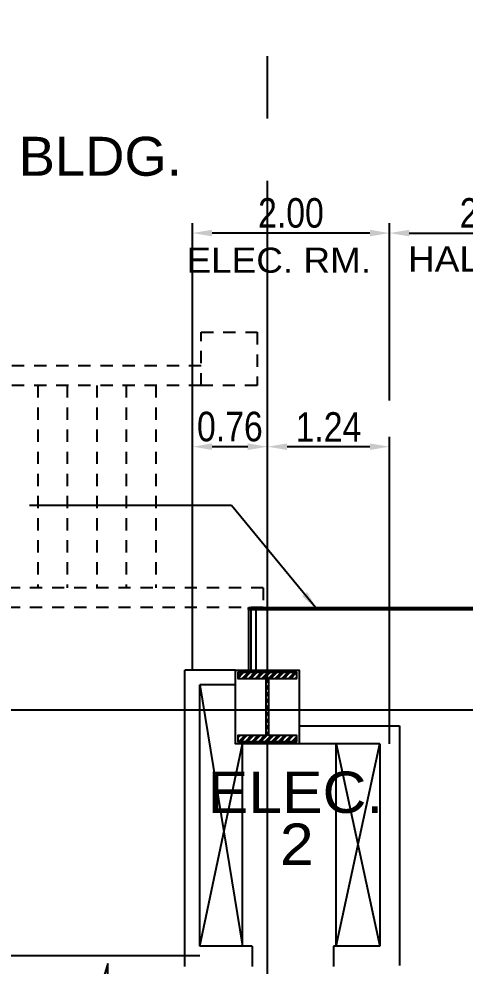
# Model space of a CAD drawing. Header units: millimetres. Extents: x 2148 to 2681, y 758 to 986.
# Drawn here: x 2287.63 to 2292.17, y 891.92 to 901.55 of the extents above; entities that cross this region are included whole.
import ezdxf

# ---------------------------------------------------------------- set-up
doc = ezdxf.new("R2010")
doc.units = ezdxf.units.MM
for name, pattern in [('CENTER', [2, 1.25, -0.25, 0.25, -0.25]), ('CENTER2', [28.575, 19.05, -3.175, 3.175, -3.175]), ('HIDDEN', [0.375, 0.25, -0.125])]:
    doc.linetypes.add(name, pattern=pattern)
for name, color, linetype in [('4', 4, 'Continuous'), ('A-Hatch', 253, 'Continuous'), ('A-Wall', 4, 'Continuous'), ('cladding', 2, 'Continuous'), ('COL-EX', 2, 'Continuous'), ('FIXTURE', 1, 'Continuous'), ('hacht', 8, 'Continuous'), ('HATCH', 8, 'Continuous'), ('S_GRID LINES', 252, 'Continuous'), ('TEXT', 6, 'Continuous')]:
    doc.layers.add(name, color=color, linetype=linetype)
doc.styles.add('ARIALNW', font='ARIALN.TTF')
doc.styles.add('MMTX$0$ESMX$0$X-OPTA1D', font='x-opta1d')
doc.styles.add('SWISS', font='swissl.ttf')
doc.dimstyles.new('DIM 100', dxfattribs={"dimtxt": 0.2, "dimasz": 0.2, "dimexe": 0.1, "dimexo": 0, "dimgap": 0.05, "dimtad": 1, "dimzin": 0, "dimdsep": 46, "dimtxsty": 'ARIALNW', "dimcen": 0.09, "dimclrd": 6, "dimclre": 6, "dimclrt": 13, "dimadec": 0, "dimazin": 0, "dimtfac": 1, "dimtofl": 0, "dimtmove": 2, "dimatfit": 3, "dimfxl": 1, "dimtolj": 1, "dimtzin": 0, "dimarcsym": 0})

# ---------------------------------------------------------------- blocks, each defined once
blk = doc.blocks.new('*D2452')
at = {"layer": 'Defpoints', "color": 0, "transparency": 16777216}
for p in [(2289.3972, 897.2011), (2289.3972, 894.9285, 0), (2290.1606, 894.9285)]:
    blk.add_point(p, dxfattribs=at)
at = {"layer": 'FIXTURE', "color": 6, "lineweight": -2, "transparency": 16777216}
for p, q in [((2289.3972, 894.9285), (2289.3972, 897.3011)), ((2290.1606, 894.9285), (2290.1606, 897.3011)), ((2289.9606, 897.2011), (2289.5972, 897.2011))]:
    blk.add_line(p, q, dxfattribs=at)
at = {"layer": 'FIXTURE', "color": 6, "transparency": 16777216}
for points in [[(2289.5972, 897.2345), (2289.5972, 897.1678), (2289.3972, 897.2011)], [(2289.9606, 897.2345), (2289.9606, 897.1678), (2290.1606, 897.2011)]]:
    blk.add_solid(points, dxfattribs=at)
at = {"layer": 'FIXTURE', "color": 13, "transparency": 16777216, "insert": (2289.7789, 897.4043), "char_height": 0.3, "attachment_point": 5, "style": 'ARIALNW'}
blk.add_mtext('\\A1;0.76', dxfattribs=at)
blk = doc.blocks.new('*D2453')
at = {"layer": 'Defpoints', "color": 0, "transparency": 16777216}
for p in [(2290.1606, 897.2011), (2290.1606, 896.1321, 0), (2291.4039, 894.1785, 0)]:
    blk.add_point(p, dxfattribs=at)
at = {"layer": 'FIXTURE', "color": 6, "lineweight": -2, "transparency": 16777216}
for p, q in [((2290.1606, 896.1321), (2290.1606, 897.3011)), ((2291.4039, 894.1785), (2291.4039, 897.3011)), ((2291.2039, 897.2011), (2290.3606, 897.2011))]:
    blk.add_line(p, q, dxfattribs=at)
at = {"layer": 'FIXTURE', "color": 6, "transparency": 16777216}
for points in [[(2290.3606, 897.2345), (2290.3606, 897.1678), (2290.1606, 897.2011)], [(2291.2039, 897.2345), (2291.2039, 897.1678), (2291.4039, 897.2011)]]:
    blk.add_solid(points, dxfattribs=at)
at = {"layer": 'FIXTURE', "color": 13, "transparency": 16777216, "insert": (2290.7822, 897.4018), "char_height": 0.3, "attachment_point": 5, "style": 'ARIALNW'}
blk.add_mtext('\\A1;1.24', dxfattribs=at)
blk = doc.blocks.new('*D2454')
at = {"layer": 'Defpoints', "color": 0, "transparency": 16777216}
for p in [(2289.2053, 894.5217, 0), (2284.589, 892.0228), (2289.4722, 892.0228)]:
    blk.add_point(p, dxfattribs=at)
at = {"layer": 'FIXTURE', "color": 6, "lineweight": -2, "transparency": 16777216}
for p, q in [((2289.2053, 894.5217), (2284.489, 894.5217)), ((2284.589, 894.3217), (2284.589, 892.2228)), ((2289.4722, 892.0228), (2284.489, 892.0228))]:
    blk.add_line(p, q, dxfattribs=at)
at = {"layer": 'FIXTURE', "color": 6, "transparency": 16777216}
for points in [[(2284.5556, 894.3217), (2284.6223, 894.3217), (2284.589, 894.5217)], [(2284.5556, 892.2228), (2284.6223, 892.2228), (2284.589, 892.0228)]]:
    blk.add_solid(points, dxfattribs=at)
at = {"layer": 'FIXTURE', "color": 13, "transparency": 16777216, "insert": (2284.3858, 893.2723), "char_height": 0.3, "attachment_point": 5, "rotation": 90, "style": 'ARIALNW'}
blk.add_mtext('\\A1;2.50', dxfattribs=at)
blk = doc.blocks.new('*D2613')
at = {"layer": 'Defpoints', "color": 0, "transparency": 16777216}
for p in [(2289.3972, 899.3738), (2291.4039, 898.7763), (2289.3972, 896.9244, 0)]:
    blk.add_point(p, dxfattribs=at)
at = {"layer": 'FIXTURE', "color": 6, "lineweight": -2, "transparency": 16777216}
for p, q in [((2289.3972, 896.9244), (2289.3972, 899.4738)), ((2291.4039, 898.7763), (2291.4039, 899.4738)), ((2291.2039, 899.3738), (2289.5972, 899.3738))]:
    blk.add_line(p, q, dxfattribs=at)
at = {"layer": 'FIXTURE', "color": 6, "transparency": 16777216}
for points in [[(2289.5972, 899.4071), (2289.5972, 899.3404), (2289.3972, 899.3738)], [(2291.2039, 899.4071), (2291.2039, 899.3404), (2291.4039, 899.3738)]]:
    blk.add_solid(points, dxfattribs=at)
at = {"layer": 'FIXTURE', "color": 13, "transparency": 16777216, "insert": (2290.4005, 899.577), "char_height": 0.3, "attachment_point": 5, "style": 'ARIALNW'}
blk.add_mtext('\\A1;2.00', dxfattribs=at)
blk = doc.blocks.new('*D2614')
at = {"layer": 'Defpoints', "color": 0, "transparency": 16777216}
for p in [(2293.5008, 899.3738), (2291.4039, 897.6721), (2293.5008, 897.5251)]:
    blk.add_point(p, dxfattribs=at)
at = {"layer": 'FIXTURE', "color": 6, "lineweight": -2, "transparency": 16777216}
for p, q in [((2291.4039, 897.6721), (2291.4039, 899.4738)), ((2293.5008, 897.5251), (2293.5008, 899.4738)), ((2291.6039, 899.3738), (2293.3008, 899.3738))]:
    blk.add_line(p, q, dxfattribs=at)
at = {"layer": 'FIXTURE', "color": 6, "transparency": 16777216}
for points in [[(2291.6039, 899.4071), (2291.6039, 899.3404), (2291.4039, 899.3738)], [(2293.3008, 899.4071), (2293.3008, 899.3404), (2293.5008, 899.3738)]]:
    blk.add_solid(points, dxfattribs=at)
at = {"layer": 'FIXTURE', "color": 13, "transparency": 16777216, "insert": (2292.4523, 899.577), "char_height": 0.3, "attachment_point": 5, "style": 'ARIALNW'}
blk.add_mtext('\\A1;2.10', dxfattribs=at)
blk = doc.blocks.new('CUT')
at = {"layer": '4', "linetype": 'CENTER'}
for p, q in [((2304.7085, 893.8809, 0), (2304.7085, 894.59, 0)), ((2304.5811, 894.1682, 0), (2304.7672, 894.1682, 0)), ((2304.7085, 893.8809, 0), (2306.9191, 893.8809, 0))]:
    blk.add_line(p, q, dxfattribs=at)
at = {"layer": '4', "linetype": 'CENTER', "elevation": 0}
blk.add_lwpolyline([(2304.7085, 894.59), (2304.5811, 894.1682)], dxfattribs=at)

msp = doc.modelspace()

# ---------------------------------------------------------------- hatches: boundary and pattern name
at = {"layer": 'A-Hatch'}
h = msp.add_hatch(dxfattribs=at)
h.set_pattern_fill('ANSI32', color=256, scale=0.005, style=0)
h.paths.add_polyline_path([(2290.1755609, 894.843508), (2290.4605609, 894.843508), (2290.4605609, 894.903508), (2289.8605609, 894.903508), (2289.8605609, 894.843508), (2290.1455609, 894.843508), (2290.1455609, 894.263508), (2289.8605609, 894.263508), (2289.8605609, 894.203508), (2290.4605609, 894.203508), (2290.4605609, 894.263508), (2290.1755609, 894.263508)])
at = {"layer": 'hacht'}
h = msp.add_hatch(dxfattribs=at)
h.set_pattern_fill('SACNCR', color=256, scale=0.01, style=0)
h.paths.add_polyline_path([(2289.9686551, 895.5668015), (2289.9686551, 895.5468015), (2290.1605609, 895.5468015), (2290.1605609, 895.5668015)])
h = msp.add_hatch(dxfattribs=at)
h.set_pattern_fill('SACNCR', color=256, scale=0.01, style=0)
h.paths.add_polyline_path([(2293.3559206, 895.5468015), (2293.3559206, 895.5668015), (2290.1605609, 895.5668015), (2290.1605609, 895.5468015)])

# ---------------------------------------------------------------- linework, layer by layer
at = {"ltscale": 0.5}
for p, q in [((2289.9686551, 895.5468015, 0), (2289.9686551, 894.928508)), ((2289.9686551, 895.5468015, 0), (2289.9686551, 894.928508, 0)), ((2289.9686551, 895.5468015, 0), (2293.3559206, 895.5468015, 0)), ((2289.9936551, 895.5468015, 0), (2289.9936551, 894.928508, 0)), ((2290.0436551, 895.5468015, 0), (2290.0436551, 894.928508, 0))]:
    msp.add_line(p, q, dxfattribs=at)
for p, q in [((2289.9071657, 892.1210246, 0), (2289.9071657, 894.178508, 0)), ((2290.8594899, 892.1210246, 0), (2290.8594899, 894.178508, 0))]:
    msp.add_line(p, q)
at = {"layer": 'A-Wall', "ltscale": 10}
for p, q in [((2289.3221513, 891.9145249, 0), (2289.3221513, 894.928508, 0)), ((2289.8304849, 894.928508, 0), (2289.3221513, 894.928508, 0)), ((2289.8355609, 894.928508, 0), (2289.7982826, 894.928508, 0)), ((2289.4721513, 892.1210246, 0), (2289.4721513, 894.778508, 0)), ((2289.8304849, 894.778508, 0), (2289.4721513, 894.778508, 0)), ((2290.4804849, 894.362962, 0), (2291.5038578, 894.362962, 0)), ((2291.5038578, 894.362962, 0), (2291.5038578, 891.9232994, 0)), ((2291.3038578, 894.178508, 0), (2290.4804849, 894.178508, 0)), ((2291.3038578, 894.178508, 0), (2291.3038578, 892.1232994, 0)), ((2291.3038578, 894.178508, 0), (2291.3038578, 892.1232994, 0)), ((2291.3038578, 894.178508, 0), (2291.3038578, 892.1232994, 0)), ((2291.3038578, 894.178508, 0), (2291.3038578, 892.1232994, 0)), ((2291.5038578, 894.1694617, 0), (2291.5038578, 891.9232994, 0)), ((2290.0073468, 892.1210246, 0), (2289.4721513, 892.1210246, 0)), ((2290.0073468, 892.1210246, 0), (2290.0073468, 891.9145249, 0)), ((2291.3038578, 892.1210246, 0), (2290.8323923, 892.1210246, 0)), ((2290.8323923, 892.1210246, 0), (2290.8323923, 891.9145249, 0))]:
    msp.add_line(p, q, dxfattribs=at)
at = {"layer": 'cladding', "elevation": 0}
msp.add_lwpolyline([(2289.8355609, 894.928508), (2290.4855609, 894.928508), (2290.4855609, 894.178508), (2289.8355609, 894.178508)], close=True, dxfattribs=at)
at = {"layer": 'COL-EX', "elevation": 0}
msp.add_lwpolyline([(2290.1755609, 894.843508), (2290.4605609, 894.843508), (2290.4605609, 894.903508), (2289.8605609, 894.903508), (2289.8605609, 894.843508), (2290.1455609, 894.843508), (2290.1455609, 894.263508), (2289.8605609, 894.263508), (2289.8605609, 894.203508), (2290.4605609, 894.203508), (2290.4605609, 894.263508), (2290.1755609, 894.263508)], close=True, dxfattribs=at)
at = {"layer": 'FIXTURE'}
for p, q in [((2289.9686551, 895.5668015, 0), (2293.3559206, 895.5668015, 0)), ((2289.9686551, 895.5468015, 0), (2289.9686551, 895.5668015, 0))]:
    msp.add_line(p, q, dxfattribs=at)
at = {"layer": 'HATCH', "linetype": 'HIDDEN', "ltscale": 0.5}
for p, q in [((2289.4867153, 898.0251844, 0), (2285.7592961, 898.0251844, 0)), ((2289.4867153, 898.0251844, 0), (2285.7592961, 898.0251844, 0)), ((2289.4867153, 897.8251844, 0), (2285.7592961, 897.8251844, 0)), ((2289.4867153, 897.8251844, 0), (2285.7592961, 897.8251844, 0)), ((2287.8247337, 897.8251844, 0), (2287.8247337, 895.7668015, 0)), ((2287.8247337, 897.8251844, 0), (2287.8247337, 895.7668015, 0)), ((2288.1247337, 897.8251844, 0), (2288.1247337, 895.7668015, 0)), ((2288.1247337, 897.8251844, 0), (2288.1247337, 895.7668015, 0)), ((2288.4247337, 897.8251844, 0), (2288.4247337, 895.7668015, 0)), ((2288.4247337, 897.8251844, 0), (2288.4247337, 895.7668015, 0)), ((2288.7247337, 897.8251844, 0), (2288.7247337, 895.7668015, 0)), ((2288.7247337, 897.8251844, 0), (2288.7247337, 895.7668015, 0)), ((2289.0247337, 897.8251844, 0), (2289.0247337, 895.7668015, 0)), ((2289.0247337, 897.8251844, 0), (2289.0247337, 895.7668015, 0)), ((2290.119283, 895.7668015, 0), (2285.5592961, 895.7668015, 0)), ((2290.119283, 895.7668015, 0), (2285.7592961, 895.7668015, 0)), ((2290.119283, 895.7668015, 0), (2285.7592961, 895.7668015, 0)), ((2290.119283, 895.7668015, 0), (2290.119283, 895.5668015, 0)), ((2290.119283, 895.7668015, 0), (2290.119283, 895.5668015, 0)), ((2290.119283, 895.5668015, 0), (2285.7592961, 895.5668015, 0)), ((2290.119283, 895.5668015, 0), (2285.7592961, 895.5668015, 0)), ((2290.119283, 895.5668015, 0), (2285.7592961, 895.5668015, 0))]:
    msp.add_line(p, q, dxfattribs=at)
at = {"layer": 'HATCH', "linetype": 'ByBlock', "ltscale": 0.5}
for p, q in [((2289.4721513, 894.778508, 0), (2289.9071657, 892.1210246, 0)), ((2289.4721513, 892.1210246, 0), (2289.9071657, 894.178508, 0)), ((2290.8594899, 894.178508, 0), (2291.3038578, 892.1210246, 0)), ((2290.8594899, 892.1210246, 0), (2291.3038578, 894.178508, 0))]:
    msp.add_line(p, q, dxfattribs=at)
at = {"layer": 'HATCH', "linetype": 'HIDDEN', "ltscale": 0.5, "elevation": 0}
msp.add_lwpolyline([(2290.0561532, 898.3642833), (2290.0561532, 897.8251844), (2289.4867153, 897.8251844), (2289.4867153, 898.3642833)], close=True, dxfattribs=at)
msp.add_lwpolyline([(2290.0561532, 898.3642833), (2290.0561532, 897.8251844), (2289.4867153, 897.8251844), (2289.4867153, 898.3642833)], close=True, dxfattribs=at)
at = {"layer": 'S_GRID LINES', "linetype": 'CENTER2', "ltscale": 0.2}
for p, q in [((2290.1605609, 867.518508, 0), (2290.1605609, 903.5418845, 0)), ((2304.0428214, 894.5217363, 0), (2282.4754095, 894.5217363, 0))]:
    msp.add_line(p, q, dxfattribs=at)

# ---------------------------------------------------------------- block references
at = {"layer": 'A-Wall', "xscale": 1.399999999999977, "yscale": 1.399999999999977, "zscale": 1.399999999999977}
msp.add_blockref('CUT', (-938.0534813, -360.4822092), dxfattribs=at)

# ---------------------------------------------------------------- texts
at = {"color": 2, "style": 'MMTX$0$ESMX$0$X-OPTA1D', "width": 1.1}
for s, p in [('ELEC. RM.', (2289.3374553, 898.9703071, 0)), ('HALLWAY', (2291.5923183, 898.9824061, 0))]:
    msp.add_text(s, height=0.25536, dxfattribs=at).set_placement(p)
at = {"color": 2, "style": 'MMTX$0$ESMX$0$X-OPTA1D', "text_generation_flag": 6, "width": 1.1}
for s, p in [('ELEC.', (2289.5545074, 893.476766, 0)), ('2', (2290.2878214, 892.9483838, 0))]:
    msp.add_text(s, height=0.42, rotation=180, dxfattribs=at).set_placement(p)
at = {"layer": 'TEXT', "style": 'SWISS'}
msp.add_text('EXISTING JUBILEE BLDG.', height=0.396, dxfattribs=at).set_placement((2282.4969207, 899.9568268, 0))

# ---------------------------------------------------------------- dimensions: what is measured, and where the dimension line sits
at = {"layer": 'FIXTURE'}
dim = msp.add_linear_dim(base=(2289.3971513, 899.3737795), p1=(2291.4038578, 898.776251), p2=(2289.3971513, 896.9243561, 0), text='2.00', dimstyle='DIM 100', override={"dimtxt": 0.3}, dxfattribs=at)
dim.commit()
dim.dimension.update_dxf_attribs({"geometry": '*D2613', "text_midpoint": (2290.4005045, 899.5769514)})
for base, p1, p2, picture, middle in [((2293.5007647, 899.3737795), (2291.4038578, 897.6720919), (2293.5007647, 897.525076), '*D2614', (2292.4523112, 899.5769514)), ((2289.3971513, 897.2011437, 0), (2290.1605609, 894.928508, 0), (2289.3971513, 894.928508, 0), '*D2452', (2289.7788561, 897.4043156, 0)), ((2290.1605609, 897.2011437), (2291.4038578, 894.178508, 0), (2290.1605609, 896.1320989, 0), '*D2453', (2290.7822093, 897.4017577))]:
    dim = msp.add_linear_dim(base=base, p1=p1, p2=p2, dimstyle='DIM 100', override={"dimtxt": 0.3}, dxfattribs=at)
    dim.commit()
    dim.dimension.update_dxf_attribs({"geometry": picture, "text_midpoint": middle})
dim = msp.add_linear_dim(base=(2284.5889513, 892.0227747), p1=(2289.2052631, 894.5217363, 0), p2=(2289.4721513, 892.0227747), angle=90, dimstyle='DIM 100', override={"dimtxt": 0.3}, dxfattribs=at)
dim.commit()
dim.dimension.update_dxf_attribs({"geometry": '*D2454', "text_midpoint": (2284.3857794, 893.2722555)})

# ---------------------------------------------------------------- leaders
msp.add_leader([(2290.6664954, 895.5468015, 0), (2289.7945101, 896.6032493, 0), (2287.7406175, 896.6032493, 0)], dimstyle='DIM 100', override={"dimgap": 0.05, "dimtad": 0}, dxfattribs=at)

doc.saveas('drawing.dxf')
